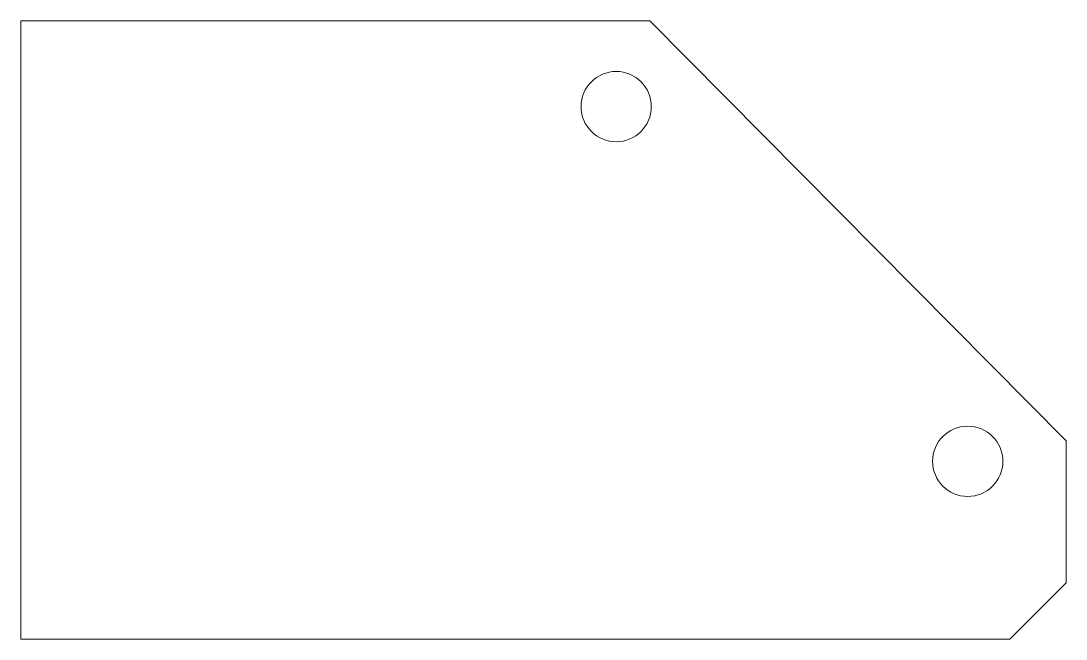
# Model space of a CAD drawing. Header units: inches. Extents: x -4.3 to 5, y 0 to 5.5.
import ezdxf

# ---------------------------------------------------------------- set-up
doc = ezdxf.new("R2010")
doc.units = ezdxf.units.IN
doc.header["$MEASUREMENT"] = 0

msp = doc.modelspace()

# ---------------------------------------------------------------- linework, layer by layer
at = {"color": 7, "linetype": 'Continuous', "lineweight": 15}
for p, q in [((-4.298, 5.5), (-4.298, 0)), ((-4.298, 5.5), (1.2977, 5.5)), ((1.2977, 5.5), (5, 1.7644)), ((5, 0.5), (5, 1.7644)), ((4.5, 0), (5, 0.5)), ((4.5, 0), (-4.298, 0))]:
    msp.add_line(p, q, dxfattribs=at)
for centre in [(0.9975, 4.7375), (4.125, 1.5818)]:
    msp.add_circle(centre, 0.3125, dxfattribs=at)

doc.saveas('drawing.dxf')
